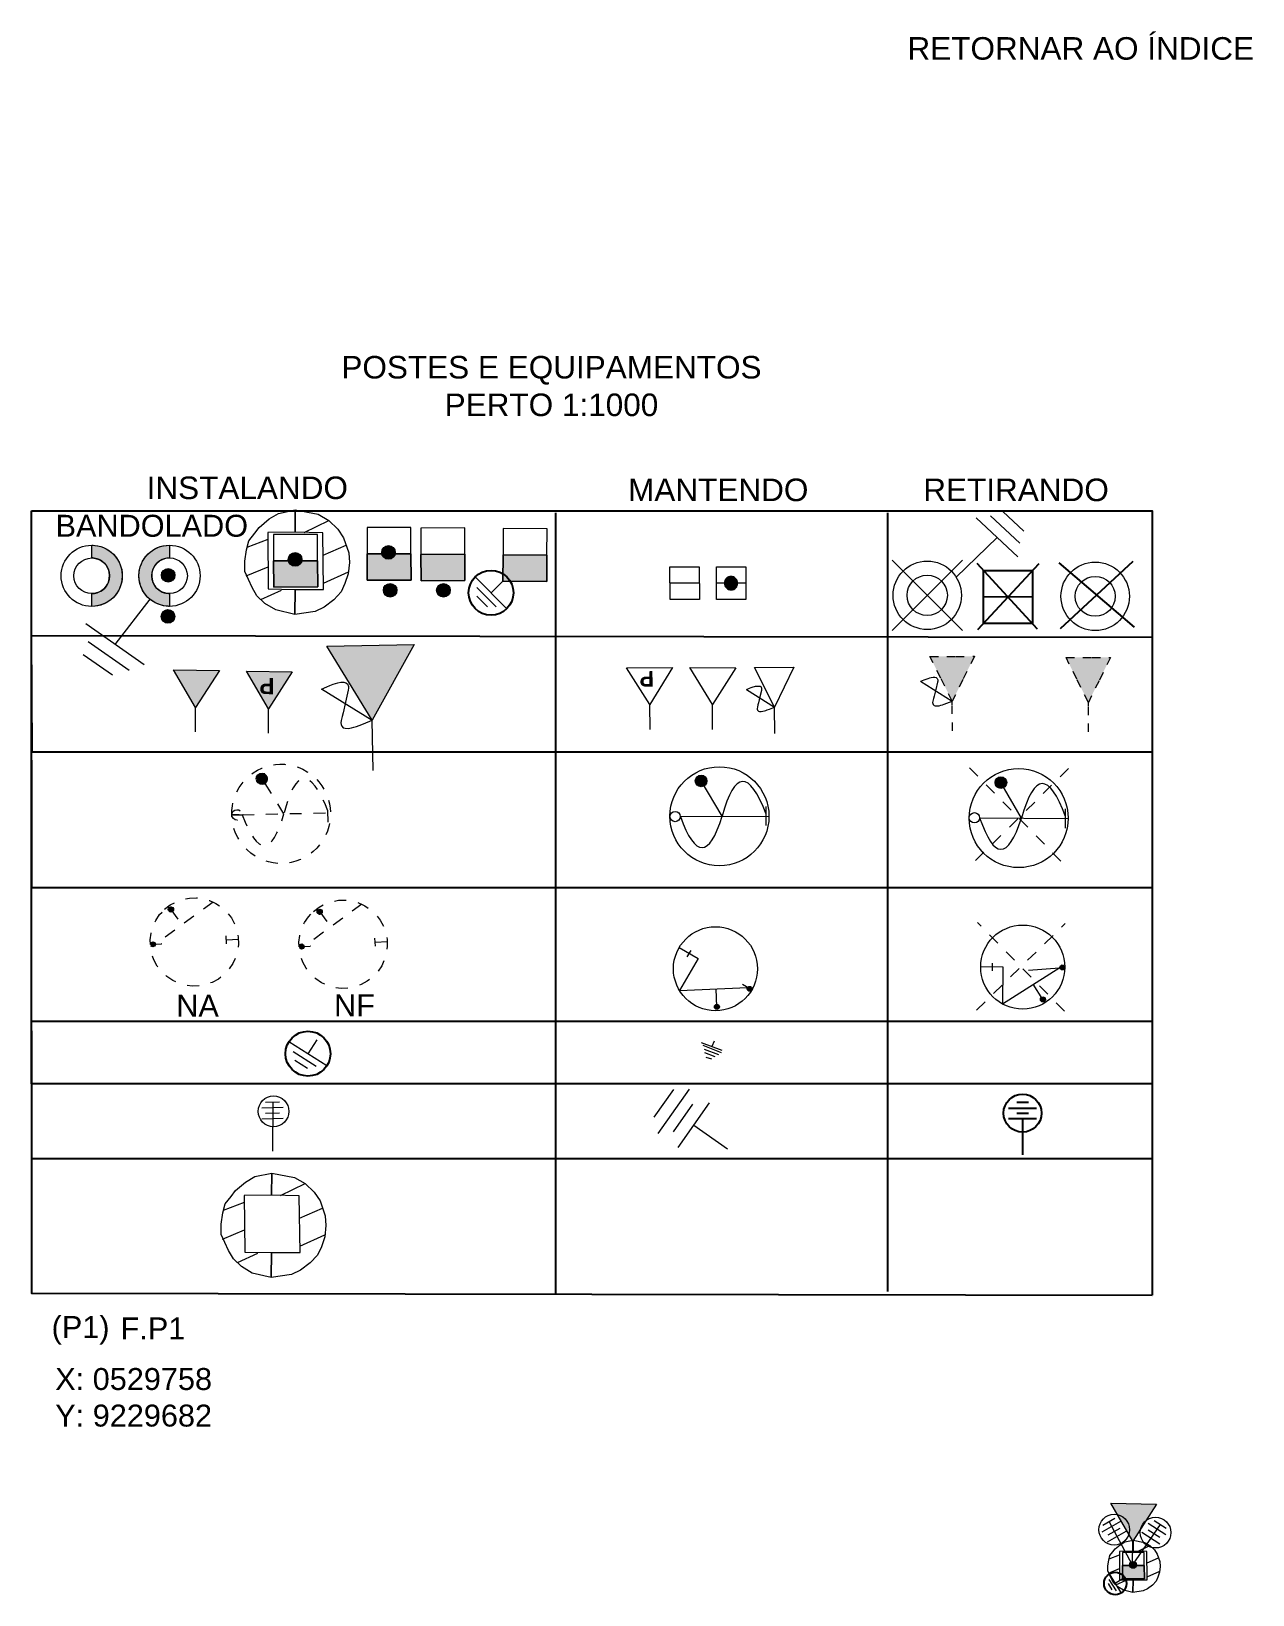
# Model space of a CAD drawing. Header units: millimetres. Extents: x 64 to 390, y 88 to 330.
# Drawn here: x 63.5 to 230.5, y 97.8 to 311.6 of the extents above; entities that cross this region are included whole.
import ezdxf

# ---------------------------------------------------------------- set-up
doc = ezdxf.new("R2010")
doc.units = ezdxf.units.MM
doc.linetypes.add('TRACEJADA', pattern=[3.45, 1.15, -1.15, 1.15])
for name, color, linetype in [('FORMATO', 7, 'Continuous'), ('PARA-RAIOS', 7, 'Continuous'), ('PDF_Geometry', 7, 'Continuous'), ('TRAFO', 7, 'Continuous')]:
    doc.layers.add(name, color=color, linetype=linetype)
doc.styles.get("Standard").update_dxf_attribs({"font": 'arial.ttf'})

# ---------------------------------------------------------------- blocks, each defined once
blk = doc.blocks.new('PARA RAIOS SUBSTITUINDO')
at = {"color": 8}
for p, q in [((-0.78923, 7.214857), (0.78923, 7.214857)), ((-1.92, 6.391282), (1.92, 6.391282)), ((-1.92, 5), (1.92, 5)), ((-0.78923, 5.727848), (0.78923, 5.727848)), ((0, 5), (0, 0))]:
    blk.add_line(p, q, dxfattribs=at)
blk.add_circle((0, 5.727848), 2.593177, dxfattribs=at)
blk = doc.blocks.new('TR INST.')
at = {"layer": 'TRAFO'}
h = blk.add_hatch(color=7, dxfattribs=at)
h.dxf.hatch_style = 2
h.paths.add_polyline_path([(47.11, 281.1), (44.11, 286.26), (50.36, 286.15)])
at = {"layer": 'TRAFO', "color": 7, "lineweight": 0}
blk.add_lwpolyline([(47.11, 281.1), (44.11, 286.26), (50.36, 286.15)], close=True, dxfattribs=at)
blk.add_lwpolyline([(47.1, 277.76), (47.11, 281.1)], dxfattribs=at)
blk = doc.blocks.new('TRAFO PART. INST.')
at = {"layer": 'TRAFO'}
h = blk.add_hatch(color=7, dxfattribs=at)
h.dxf.hatch_style = 2
h.paths.add_polyline_path([(47.08, 271.74), (44.09, 276.9), (50.34, 276.79)])
at = {"layer": 'TRAFO', "color": 7, "lineweight": 0}
blk.add_lwpolyline([(47.08, 271.74), (44.09, 276.9), (50.34, 276.79)], close=True, dxfattribs=at)
blk.add_lwpolyline([(47.08, 268.39), (47.08, 271.74)], dxfattribs=at)
at = {"layer": 'TRAFO', "color": 7, "true_color": 0xffffff, "insert": (47.92, 273.74), "char_height": 2.2232, "attachment_point": 1, "rotation": 179.7591}
blk.add_mtext('{\\fArial|b1|i0|c0;P}', dxfattribs=at)
blk = doc.blocks.new('TERRA3_existente')
at = {"color": 7, "lineweight": 0}
for points in [[(1.219041, -1.042168), (-1.611915, 0.029271)], [(0.095149, 0.24531), (-0.196437, -0.506448)], [(-1.442707, -0.289165), (1.076682, -1.306282)], [(-1.280366, -0.831129), (0.710794, -1.563528)], [(-1.206064, -1.325641), (0.209414, -1.861359)], [(-0.203928, -2.206644), (-1.003139, -2.003096)]]:
    blk.add_lwpolyline(points, dxfattribs=at)
blk = doc.blocks.new('Clipboard3391')
h = blk.add_hatch(color=7)
h.dxf.hatch_style = 2
h.paths.add_polyline_path([(5.96, 10.27), (11.9, 0), (0, 0.03)])
at = {"color": 7, "lineweight": 0}
for points in [[(5.97, 17.14), (5.96, 10.27)], [(12.79, 5.85), (12.06, 5.55), (11.64, 5.38), (11.16, 5.22), (10.83, 5.12), (10.54, 5.06), (10.13, 4.99), (9.72, 4.99), (9.43, 5.07), (9.21, 5.24), (9.09, 5.57), (9.1, 5.81), (9.14, 6.08), (9.54, 7.71), (9.9, 9.15), (10.03, 9.67), (10.17, 10.21), (10.22, 10.54), (10.21, 10.76), (10.12, 11.01), (9.92, 11.2), (9.65, 11.28), (9.27, 11.31), (8.82, 11.24), (8.46, 11.16), (8.1, 11.06), (7.75, 10.94), (7.15, 10.72), (5.96, 10.27)], [(12.79, 5.83), (5.96, 10.27)]]:
    blk.add_lwpolyline(points, dxfattribs=at)
blk.add_lwpolyline([(5.96, 10.27), (11.9, 0), (0, 0.03)], close=True, dxfattribs=at)
blk = doc.blocks.new('Clipboard3427')
at = {"color": 1}
for p, q in [((0, 9.240305), (10.322889, 0.454659)), ((10.131063, 9.456201), (0.191826, 0.238762))]:
    blk.add_line(p, q, dxfattribs=at)
at = {"color": 1, "lineweight": 0}
for radius in [4.681382, 2.731238]:
    blk.add_circle((4.991394, 4.681382), radius, dxfattribs=at)
blk = doc.blocks.new('Clipboard3541')
at = {"color": 1}
for points in [[(8.267621, 0.096207), (0, 9.06828)], [(8.410929, 9.048981), (0.042461, 0)]]:
    blk.add_lwpolyline(points, dxfattribs=at)
at = {"layer": 'PDF_Geometry', "color": 1, "lineweight": -3}
blk.add_lwpolyline([(7.562279, 8.131319), (7.555116, 0.869422), (0.851374, 0.874693), (0.858537, 8.136591)], close=True, dxfattribs=at)
blk.add_lwpolyline([(7.555781, 4.497473), (0.852039, 4.502745)], dxfattribs=at)
blk = doc.blocks.new('Clipboard4108')
h = blk.add_hatch(color=7)
edge = h.paths.add_edge_path()
edge.add_arc((0.463903, 0.463903), 0.463903, 74.00623623, 434.00623623)
h = blk.add_hatch(color=7)
edge = h.paths.add_edge_path()
edge.add_arc((0.463903, 0.463903), 0.463903, 74.00623623, 434.00623623)
at = {"color": 7, "lineweight": 0}
blk.add_circle((0.463903, 0.463903), 0.463903, dxfattribs=at)
blk.add_circle((0.463903, 0.463903), 0.463903, dxfattribs=at)
blk = doc.blocks.new('Clipboard7720')
h = blk.add_hatch(color=7)
h.dxf.hatch_style = 2
h.paths.add_polyline_path([(4.769556, 3.866444), (4.893028, 2.067278), (1.901472, 1.859139), (1.774472, 3.654778)])
at = {"color": 7, "lineweight": 0}
for points in [[(4.769556, 3.866444), (4.642556, 5.662083), (1.651, 5.453944), (1.774472, 3.654778)], [(4.769556, 3.866444), (4.893028, 2.067278), (1.901472, 1.859139), (1.774472, 3.654778)], [(4.893028, 2.067278), (4.769556, 3.866444), (1.774472, 3.654778), (1.901472, 1.859139)]]:
    blk.add_lwpolyline(points, close=True, dxfattribs=at)
at = {"color": 252, "lineweight": 0, "true_color": 0x969696}
blk.add_lwpolyline([(4.769556, 3.866444), (1.774472, 3.654778)], dxfattribs=at)
at = {"color": 24, "lineweight": 0, "true_color": 0x993300}
for points in [[(0, 2.014361), (2.314222, 0)], [(0.169334, 1.30175), (1.583972, 0.070555)], [(1.901472, 1.859139), (1.157111, 1.005417)], [(0.211667, 0.6985), (0.98425, 0.028222)]]:
    blk.add_lwpolyline(points, dxfattribs=at)
blk = doc.blocks.new('Clipboard7802')
at = {"color": 3}
blk.add_circle((1.532896, 1.532896), 1.532896, dxfattribs=at)
at = {"color": 1, "rotation": 355.548826}
blk.add_blockref('Clipboard7720', (0.301245, 0.620314), dxfattribs=at)
blk = doc.blocks.new('Clipboard8027')
h = blk.add_hatch(color=7)
h.dxf.hatch_style = 2
h.paths.add_polyline_path([(3, 1.81), (3.01, 0.01), (0.01, 0), (0, 1.8)])
at = {"color": 7, "lineweight": 0}
for points in [[(3, 1.81), (3, 3.61), (0, 3.6), (0, 1.8)], [(3, 1.81), (3.01, 0.01), (0.01, 0), (0, 1.8)], [(3.01, 0.01), (3, 1.81), (0, 1.8), (0.01, 0)]]:
    blk.add_lwpolyline(points, close=True, dxfattribs=at)
blk = doc.blocks.new('Clipboard8442')
at = {"color": 1}
for name, p in [('Clipboard8027', (0, 0)), ('Clipboard4108', (1.001781, 1.431733))]:
    blk.add_blockref(name, p, dxfattribs=at)
blk = doc.blocks.new('Clipboard20887')
h = blk.add_hatch(color=7)
h.dxf.hatch_style = 2
h.paths.add_polyline_path([(2.194277, 4.176889), (2.317749, 4.166305), (2.487083, 4.141611), (2.709333, 4.085166), (2.899833, 4.018139), (3.065638, 3.940527), (3.231444, 3.838222), (3.428999, 3.693583), (3.630083, 3.503083), (3.742972, 3.369027), (3.859388, 3.199694), (3.961694, 3.023305), (4.042833, 2.832805), (4.106333, 2.642305), (4.155722, 2.402416), (4.180416, 2.106083), (4.155722, 1.774472), (4.088694, 1.481666), (3.986388, 1.213555), (3.912305, 1.068916), (3.79236, 0.881944), (3.693583, 0.751416), (3.545416, 0.592666), (3.418416, 0.47625), (3.256138, 0.356305), (3.111499, 0.264583), (2.928055, 0.176389), (2.719916, 0.098777), (2.55411, 0.052916), (2.321277, 0.014111), (2.088444, 0), (2.088444, 0.871361), (2.26836, 0.885472), (2.455333, 0.927805), (2.599972, 0.98425), (2.702277, 1.037166), (2.825749, 1.118305), (2.928055, 1.202972), (3.090333, 1.393472), (3.164416, 1.513416), (3.227916, 1.654527), (3.291416, 1.880305), (3.305527, 2.155472), (3.249083, 2.469444), (3.150305, 2.691694), (3.090333, 2.786944), (3.016249, 2.885722), (2.942166, 2.963333), (2.783416, 3.090333), (2.691694, 3.150305), (2.58586, 3.203222), (2.462388, 3.252611), (2.335388, 3.284361), (2.155472, 3.309055), (2.088444, 3.309055), (2.088444, 4.180416), (2.10961, 4.180416), (2.134305, 4.180416)])
at = {"color": 24, "lineweight": 0, "true_color": 0x993300}
for points in [[(4.84011, 8.576027), (7.641166, 6.618111)], [(5.997222, 8.886472), (8.000999, 7.485944)], [(3.817055, 8.180916), (7.817555, 5.383389)], [(3.428999, 3.693583), (5.817305, 6.780389)]]:
    blk.add_lwpolyline(points, dxfattribs=at)
at = {"color": 7, "lineweight": 0}
blk.add_lwpolyline([(2.194277, 4.176889), (2.317749, 4.166305), (2.487083, 4.141611), (2.709333, 4.085166), (2.899833, 4.018139), (3.065638, 3.940527), (3.231444, 3.838222), (3.428999, 3.693583), (3.630083, 3.503083), (3.742972, 3.369027), (3.859388, 3.199694), (3.961694, 3.023305), (4.042833, 2.832805), (4.106333, 2.642305), (4.155722, 2.402416), (4.180416, 2.106083), (4.155722, 1.774472), (4.088694, 1.481666), (3.986388, 1.213555), (3.912305, 1.068916), (3.79236, 0.881944), (3.693583, 0.751416), (3.545416, 0.592666), (3.418416, 0.47625), (3.256138, 0.356305), (3.111499, 0.264583), (2.928055, 0.176389), (2.719916, 0.098777), (2.55411, 0.052916), (2.321277, 0.014111), (2.088444, 0), (2.088444, 0.871361), (2.26836, 0.885472), (2.455333, 0.927805), (2.599972, 0.98425), (2.702277, 1.037166), (2.825749, 1.118305), (2.928055, 1.202972), (3.090333, 1.393472), (3.164416, 1.513416), (3.227916, 1.654527), (3.291416, 1.880305), (3.305527, 2.155472), (3.249083, 2.469444), (3.150305, 2.691694), (3.090333, 2.786944), (3.016249, 2.885722), (2.942166, 2.963333), (2.783416, 3.090333), (2.691694, 3.150305), (2.58586, 3.203222), (2.462388, 3.252611), (2.335388, 3.284361), (2.155472, 3.309055), (2.088444, 3.309055), (2.088444, 4.180416), (2.10961, 4.180416), (2.134305, 4.180416)], close=True, dxfattribs=at)
for radius in [2.090208, 1.218847]:
    blk.add_circle((2.090208, 2.090208), radius, dxfattribs=at)
blk = doc.blocks.new('Clipboard21030')
h = blk.add_hatch(color=7)
h.dxf.hatch_style = 2
h.paths.add_polyline_path([(2.194277, 4.176889), (2.317749, 4.166305), (2.487083, 4.141611), (2.709333, 4.085166), (2.899833, 4.018139), (3.065638, 3.940527), (3.231444, 3.838222), (3.428999, 3.693583), (3.630083, 3.503083), (3.742972, 3.369027), (3.859388, 3.199694), (3.961694, 3.023305), (4.042833, 2.832805), (4.106333, 2.642305), (4.155722, 2.402416), (4.180416, 2.106083), (4.155722, 1.774472), (4.088694, 1.481666), (3.986388, 1.213555), (3.912305, 1.068916), (3.79236, 0.881944), (3.693583, 0.751416), (3.545416, 0.592666), (3.418416, 0.47625), (3.256138, 0.356305), (3.111499, 0.264583), (2.928055, 0.176389), (2.719916, 0.098777), (2.55411, 0.052916), (2.321277, 0.014111), (2.088444, 0), (2.088444, 0.871361), (2.26836, 0.885472), (2.455333, 0.927805), (2.599972, 0.98425), (2.702277, 1.037166), (2.825749, 1.118305), (2.928055, 1.202972), (3.090333, 1.393472), (3.164416, 1.513416), (3.227916, 1.654527), (3.291416, 1.880305), (3.305527, 2.155472), (3.249083, 2.469444), (3.150305, 2.691694), (3.090333, 2.786944), (3.016249, 2.885722), (2.942166, 2.963333), (2.783416, 3.090333), (2.691694, 3.150305), (2.58586, 3.203222), (2.462388, 3.252611), (2.335388, 3.284361), (2.155472, 3.309055), (2.088444, 3.309055), (2.088444, 4.180416), (2.10961, 4.180416), (2.134305, 4.180416)])
at = {"color": 7, "lineweight": 0}
blk.add_lwpolyline([(2.194277, 4.176889), (2.317749, 4.166305), (2.487083, 4.141611), (2.709333, 4.085166), (2.899833, 4.018139), (3.065638, 3.940527), (3.231444, 3.838222), (3.428999, 3.693583), (3.630083, 3.503083), (3.742972, 3.369027), (3.859388, 3.199694), (3.961694, 3.023305), (4.042833, 2.832805), (4.106333, 2.642305), (4.155722, 2.402416), (4.180416, 2.106083), (4.155722, 1.774472), (4.088694, 1.481666), (3.986388, 1.213555), (3.912305, 1.068916), (3.79236, 0.881944), (3.693583, 0.751416), (3.545416, 0.592666), (3.418416, 0.47625), (3.256138, 0.356305), (3.111499, 0.264583), (2.928055, 0.176389), (2.719916, 0.098777), (2.55411, 0.052916), (2.321277, 0.014111), (2.088444, 0), (2.088444, 0.871361), (2.26836, 0.885472), (2.455333, 0.927805), (2.599972, 0.98425), (2.702277, 1.037166), (2.825749, 1.118305), (2.928055, 1.202972), (3.090333, 1.393472), (3.164416, 1.513416), (3.227916, 1.654527), (3.291416, 1.880305), (3.305527, 2.155472), (3.249083, 2.469444), (3.150305, 2.691694), (3.090333, 2.786944), (3.016249, 2.885722), (2.942166, 2.963333), (2.783416, 3.090333), (2.691694, 3.150305), (2.58586, 3.203222), (2.462388, 3.252611), (2.335388, 3.284361), (2.155472, 3.309055), (2.088444, 3.309055), (2.088444, 4.180416), (2.10961, 4.180416), (2.134305, 4.180416)], close=True, dxfattribs=at)
for radius in [2.090208, 1.218847]:
    blk.add_circle((2.090208, 2.090208), radius, dxfattribs=at)
blk = doc.blocks.new('Clipboard10274')
h = blk.add_hatch(color=252)
h.dxf.hatch_style = 1
h.paths.add_polyline_path([(0, 10.17), (6.08, 10.18), (3.05, 4.03)])
at = {"color": 1, "linetype": 'TRACEJADA', "lineweight": 0}
blk.add_lwpolyline([(3.05, 4.03), (0, 10.17), (6.08, 10.18)], close=True, dxfattribs=at)
blk.add_lwpolyline([(3.07, 0), (3.05, 4.03)], dxfattribs=at)
blk = doc.blocks.new('Clipboard10296')
h = blk.add_hatch(color=252)
h.dxf.hatch_style = 1
h.paths.add_polyline_path([(1.28, 10.17), (7.36, 10.18), (4.33, 4.03)])
at = {"color": 1, "linetype": 'TRACEJADA', "lineweight": 0}
blk.add_lwpolyline([(4.33, 4.03), (1.28, 10.17), (7.36, 10.18)], close=True, dxfattribs=at)
at = {"color": 1, "lineweight": 0}
for points in [[(0, 6.78), (4.33, 4.03)], [(0.03, 6.77), (0.48, 6.96), (0.75, 7.07), (1.05, 7.17), (1.26, 7.23), (1.44, 7.27), (1.7, 7.31), (1.96, 7.31), (2.14, 7.27), (2.28, 7.16), (2.36, 6.95), (2.35, 6.8), (2.33, 6.64), (2.08, 5.63), (1.85, 4.73), (1.77, 4.41), (1.69, 4.07), (1.65, 3.86), (1.66, 3.73), (1.72, 3.57), (1.85, 3.45), (2.01, 3.4), (2.25, 3.39), (2.54, 3.43), (2.76, 3.48), (2.99, 3.54), (3.21, 3.62), (3.59, 3.76), (4.33, 4.04)]]:
    blk.add_lwpolyline(points, dxfattribs=at)
at = {"color": 1, "linetype": 'TRACEJADA', "lineweight": 0}
blk.add_lwpolyline([(4.35, 0), (4.33, 4.03)], dxfattribs=at)
blk = doc.blocks.new('Clipboard20308')
h = blk.add_hatch(color=16)
edge = h.paths.add_edge_path()
edge.add_arc((11.982097, 12.832291), 0.336903, 0, 360)
h = blk.add_hatch(color=16)
edge = h.paths.add_edge_path()
edge.add_arc((13.786556, 8.053916), 0.345722, 0, 360)
at = {"color": 16, "lineweight": 0, "true_color": 0x800000}
for points in [[(7.568454, 16.161806), (7.489472, 16.866305)], [(7.930836, 12.929444), (7.749645, 14.545625)], [(8.293217, 9.697083), (8.112026, 11.313264)], [(10.851445, 3.309055), (11.768667, 12.562416)], [(10.405094, 8.655748), (8.78891, 8.474594)], [(13.637464, 9.018054), (12.021279, 8.836901)], [(16.869833, 9.380361), (15.253649, 9.199208)], [(0.707986, 7.568828), (0, 7.489472)], [(3.940355, 7.931135), (2.32417, 7.749981)], [(5.020028, 4.109861), (6.896806, 6.462889)], [(7.172725, 8.293441), (5.55654, 8.112288)], [(6.896806, 6.462889), (10.851445, 3.309055)], [(8.655598, 6.464722), (8.474408, 8.080903)], [(13.786556, 8.053916), (11.345333, 8.297333)], [(6.462889, 5.0165), (5.655028, 5.662083)], [(9.01798, 3.232361), (8.836789, 4.848542)], [(9.380361, 0), (9.199171, 1.61618)]]:
    blk.add_lwpolyline(points, dxfattribs=at)
at = {"color": 7, "lineweight": 0}
blk.add_lwpolyline([(9.419167, 8.978194), (11.796889, 12.5095)], dxfattribs=at)
at = {"color": 16, "lineweight": 0, "true_color": 0x800000}
for centre, radius in [((8.60425, 8.600722), 5.74675), ((11.982097, 12.832291), 0.336903), ((13.786556, 8.053916), 0.345722)]:
    blk.add_circle(centre, radius, dxfattribs=at)
blk = doc.blocks.new('Clipboard21219')
h = blk.add_hatch(color=16)
edge = h.paths.add_edge_path()
edge.add_arc((10.415764, 3.003903), 0.336903, 0, 360)
h = blk.add_hatch(color=16)
edge = h.paths.add_edge_path()
edge.add_arc((5.940778, 0.53975), 0.345722, 0, 360)
at = {"color": 16, "lineweight": 0, "true_color": 0x800000}
for points in [[(0.79375, 8.660695), (3.390194, 7.133167)], [(3.390194, 7.133167), (0.8255, 2.772834)], [(1.894417, 7.358945), (2.420056, 8.251473)], [(0.8255, 2.772834), (10.117667, 3.178528)], [(5.940778, 0.53975), (5.834944, 2.988028)]]:
    blk.add_lwpolyline(points, dxfattribs=at)
at = {"color": 7, "lineweight": 0}
blk.add_lwpolyline([(10.742083, 2.811639), (9.42975, 3.580695)], dxfattribs=at)
at = {"color": 16, "lineweight": 0, "true_color": 0x800000}
for centre, radius in [((5.74675, 5.74675), 5.74675), ((10.415764, 3.003903), 0.336903), ((5.940778, 0.53975), 0.345722)]:
    blk.add_circle(centre, radius, dxfattribs=at)
blk = doc.blocks.new('Clipboard21571')
h = blk.add_hatch(color=96)
edge = h.paths.add_edge_path()
edge.add_arc((2.834632, 10.47424), 0.356306, 132.34143021, 492.34143021)
h = blk.add_hatch(color=96)
edge = h.paths.add_edge_path()
edge.add_arc((0.358536, 5.712178), 0.356306, 132.34143021, 492.34143021)
at = {"color": 96, "lineweight": 0, "true_color": 0x008000}
for points in [[(1.964174, 10.497179), (2.741226, 11.098259), (3.307123, 11.405468)], [(2.594644, 10.737602), (2.850201, 10.829681), (3.097994, 10.714229), (3.189986, 10.456803), (3.074621, 10.21088), (2.818087, 10.117909), (2.579805, 10.23023)], [(4.835745, 11.935508), (5.385262, 12.037421), (6.312194, 12.065176), (6.451211, 12.048027)], [(8.605612, 11.494827), (7.291948, 10.536102)], [(8.039799, 11.722857), (8.128765, 11.697642), (8.983179, 11.303989), (9.475958, 10.973936)], [(0.679875, 8.807671), (0.761187, 8.984156), (1.293672, 9.779173), (1.617951, 10.126427)], [(2.834632, 10.47424), (3.793756, 9.160866)], [(5.978283, 9.577376), (4.664618, 8.618651)], [(10.667621, 9.87943), (11.097859, 9.323317), (11.538417, 8.512024)], [(0.019374, 5.666117), (0, 6.313172), (0.113532, 7.233544), (0.127607, 7.283201)], [(3.350953, 7.659926), (2.037288, 6.7012)], [(10.336049, 6.867068), (10.395241, 5.77554)], [(11.986373, 6.954332), (12.037471, 6.678787), (12.065089, 5.752004), (12.013704, 5.3363)], [(0.118548, 5.975539), (0.375082, 6.06851), (0.621897, 5.952167), (0.713976, 5.69661), (0.598525, 5.448817), (0.342076, 5.357715), (0.103089, 5.46852)], [(0.723624, 5.742475), (0.714227, 5.735617)], [(12.063499, 6.369823), (10.43975, 6.278656)], [(1.054721, 2.628692), (0.966917, 2.742203), (0.510395, 3.583143), (0.33553, 4.079154)], [(11.618929, 3.766365), (11.303241, 3.081747), (10.817575, 2.357023)], [(3.511621, 0.563149), (3.081932, 0.761162), (2.286581, 1.294017), (2.143458, 1.427689)], [(6.678615, 0.02795), (5.752895, 0), (5.057986, 0.085621)], [(9.657495, 1.226592), (9.323037, 0.967824), (8.482261, 0.511122), (8.249695, 0.429049)]]:
    blk.add_lwpolyline(points, dxfattribs=at)
at = {"color": 7, "lineweight": 0}
blk.add_lwpolyline([(0.025618, 5.695174), (1.542841, 5.779549)], dxfattribs=at)
at = {"color": 5, "lineweight": 0, "true_color": 0x0000ff}
blk.add_lwpolyline([(0.687091, 5.731959), (0.025618, 5.695174)], dxfattribs=at)
at = {"color": 140, "lineweight": 0, "true_color": 0x00c9ff}
blk.add_lwpolyline([(1.572743, 5.77816), (1.542841, 5.779549)], dxfattribs=at)
at = {"color": 96, "lineweight": 0, "true_color": 0x008000}
blk.add_circle((2.834632, 10.47424), 0.356306, dxfattribs=at)
blk = doc.blocks.new('Clipboard21735')
at = {"lineweight": 0}
h = blk.add_hatch(color=16, dxfattribs=at)
edge = h.paths.add_edge_path()
edge.add_arc((2.834632, 10.47424), 0.356306, 132.34143021, 492.34143021)
h = blk.add_hatch(color=16, dxfattribs=at)
edge = h.paths.add_edge_path()
edge.add_arc((0.358536, 5.712178), 0.356306, 132.34143021, 492.34143021)
at = {"color": 16, "lineweight": 0, "true_color": 0x800000}
for points in [[(1.964174, 10.497179), (2.741226, 11.098259), (3.307123, 11.405468)], [(2.594644, 10.737602), (2.850201, 10.829681), (3.097994, 10.714229), (3.189986, 10.456803), (3.074621, 10.21088), (2.818087, 10.117909), (2.579805, 10.23023)], [(4.835745, 11.935508), (5.385262, 12.037421), (6.312194, 12.065176), (6.451211, 12.048027)], [(8.605612, 11.494827), (7.291948, 10.536102)], [(8.039799, 11.722857), (8.128765, 11.697642), (8.983179, 11.303989), (9.475958, 10.973936)], [(0.679875, 8.807671), (0.761187, 8.984156), (1.293672, 9.779173), (1.617951, 10.126427)], [(2.834632, 10.47424), (3.793756, 9.160866)], [(5.978283, 9.577376), (4.664618, 8.618651)], [(10.667621, 9.87943), (11.097859, 9.323317), (11.538417, 8.512024)], [(0.019374, 5.666117), (0, 6.313172), (0.113532, 7.233544), (0.127607, 7.283201)], [(3.350953, 7.659926), (2.037288, 6.7012)], [(10.336049, 6.867068), (10.395241, 5.77554)], [(11.986373, 6.954332), (12.037471, 6.678787), (12.065089, 5.752004), (12.013704, 5.3363)], [(0.025618, 5.695174), (1.542841, 5.779549)], [(0.687091, 5.731959), (0.025618, 5.695174)], [(0.118548, 5.975539), (0.375082, 6.06851), (0.621897, 5.952167), (0.713976, 5.69661), (0.598525, 5.448817), (0.342076, 5.357715), (0.103089, 5.46852)], [(0.723624, 5.742475), (0.714227, 5.735617)], [(1.572743, 5.77816), (1.542841, 5.779549)], [(12.063499, 6.369823), (10.43975, 6.278656)], [(1.054721, 2.628692), (0.966917, 2.742203), (0.510395, 3.583143), (0.33553, 4.079154)], [(11.618929, 3.766365), (11.303241, 3.081747), (10.817575, 2.357023)], [(3.511621, 0.563149), (3.081932, 0.761162), (2.286581, 1.294017), (2.143458, 1.427689)], [(6.678615, 0.02795), (5.752895, 0), (5.057986, 0.085621)], [(9.657495, 1.226592), (9.323037, 0.967824), (8.482261, 0.511122), (8.249695, 0.429049)]]:
    blk.add_lwpolyline(points, dxfattribs=at)
blk.add_circle((2.834632, 10.47424), 0.356306, dxfattribs=at)
blk = doc.blocks.new('Clipboard22130')
h = blk.add_hatch(color=16)
edge = h.paths.add_edge_path()
edge.add_arc((8.475486, 11.932708), 0.799042, 0, 360)
at = {"color": 16, "lineweight": 0, "true_color": 0x800000}
for points in [[(4.778977, 13.236966), (5.42925, 13.405555), (6.120695, 13.511389), (6.375406, 13.524253)], [(7.994087, 13.432127), (8.205611, 13.3985), (8.872361, 13.222111), (9.503834, 12.982222), (9.545863, 12.961332)], [(2.076535, 10.521893), (2.010834, 10.565694), (1.862667, 10.787944), (1.806222, 11.070166), (1.866195, 11.355916), (2.017889, 11.574639)], [(1.845611, 11.389221), (2.017889, 11.574639)], [(2.017889, 11.574639), (2.469445, 11.983861), (2.973917, 12.361333), (3.303018, 12.564663)], [(2.017889, 11.574639), (2.236611, 11.722805), (2.522361, 11.77925), (2.804584, 11.719277), (3.023306, 11.567583), (3.171472, 11.348861), (3.223227, 11.102267)], [(7.871735, 9.643948), (8.285117, 11.216839)], [(10.935693, 12.125142), (11.147778, 11.962694), (11.595806, 11.549944), (12.0015, 11.098389), (12.087526, 10.984223)], [(0.265208, 8.584982), (0.335139, 8.844139), (0.575028, 9.479139), (0.874889, 10.075333)], [(3.019778, 10.562166), (2.57175, 9.5885), (2.362603, 9.07495)], [(3.019778, 10.562166), (4.16428, 9.406751)], [(12.932771, 9.600202), (13.006917, 9.447389), (13.23975, 8.812389), (13.412611, 8.142111), (13.425542, 8.055163)], [(0.142918, 5.366845), (0.134056, 5.401027), (0.03175, 6.088944), (0, 6.790972), (0.011662, 6.983384)], [(1.85739, 7.531531), (1.788584, 7.246055), (1.7145, 6.656916), (1.732139, 6.163027), (1.799356, 5.927769)], [(5.308782, 8.251335), (6.453284, 7.09592)], [(6.158159, 6.063001), (7.044972, 6.498166)], [(7.044972, 6.498166), (7.458354, 8.071057)], [(8.617692, 7.309183), (8.053917, 7.041444), (7.171522, 6.566308)], [(11.722494, 8.133714), (11.638139, 8.152694), (11.116028, 8.142111), (10.498667, 8.025694), (10.126782, 7.910282)], [(12.589021, 5.442332), (12.707056, 5.976055), (12.774084, 6.604), (12.747062, 7.051359)], [(13.527338, 6.436773), (13.504334, 6.057194), (13.391445, 5.369277), (13.24844, 4.839321)], [(3.063897, 5.137568), (3.224389, 5.132916), (3.799417, 5.214055), (4.473222, 5.393972), (4.649939, 5.456968)], [(7.597786, 5.940504), (8.742288, 4.785089)], [(1.535347, 2.461309), (1.167695, 2.949222), (0.829028, 3.503083), (0.669176, 3.832535)], [(9.88679, 3.629673), (11.031292, 2.474258)], [(10.361084, 1.30175), (11.516555, 2.446195)], [(11.465278, 2.395361), (11.923889, 3.450166), (12.092695, 3.895351)], [(12.598665, 3.353749), (12.329584, 2.921), (11.945056, 2.420055), (11.614787, 2.064597)], [(4.117336, 0.536142), (4.042834, 0.564444), (3.446639, 0.860777), (2.896306, 1.202972), (2.711504, 1.344522)], [(7.297731, 0.028801), (6.727472, 0), (6.028972, 0.038805), (5.677642, 0.094658)], [(10.352325, 1.047023), (10.018889, 0.843139), (9.422695, 0.550333), (8.886961, 0.352023)]]:
    blk.add_lwpolyline(points, dxfattribs=at)
at = {"color": 5, "lineweight": 0, "true_color": 0x0000ff}
blk.add_lwpolyline([(2.723394, 10.862149), (2.017889, 11.574639)], dxfattribs=at)
at = {"color": 7, "lineweight": 0}
for points in [[(2.017889, 11.574639), (3.086806, 10.495139)], [(8.349392, 11.16837), (8.173861, 11.211277), (7.923389, 11.387666), (7.750528, 11.638139), (7.676445, 11.959166), (7.736417, 12.273139), (7.839488, 12.427745)], [(7.898695, 12.516555), (8.142111, 12.675305), (8.456084, 12.73175), (8.777111, 12.657666), (9.027584, 12.481277), (9.200445, 12.227277), (9.217177, 12.155566)]]:
    blk.add_lwpolyline(points, dxfattribs=at)
at = {"color": 140, "lineweight": 0, "true_color": 0x00c9ff}
blk.add_lwpolyline([(3.107972, 10.473972), (3.086806, 10.495139)], dxfattribs=at)
blk = doc.blocks.new('Clipboard22349')
h = blk.add_hatch(color=16)
edge = h.paths.add_edge_path()
edge.add_arc((1.801812, 8.970257), 0.794632, 0, 360)
at = {"color": 16, "lineweight": 0, "true_color": 0x800000}
for points in [[(2.634367, 3.405187), (12.014728, 11.035771)], [(11.584339, 11.014604), (10.578923, 11.571993), (9.672284, 12.023549), (8.857367, 12.365743), (8.141228, 12.598576), (7.523867, 12.725576), (7.001756, 12.746743), (6.574895, 12.658549), (6.243284, 12.460993), (6.010451, 12.157604), (5.872867, 11.748382), (5.830534, 11.226271), (5.886978, 10.601854), (6.038673, 9.864549), (6.285617, 9.024937), (6.631339, 8.072437), (7.072312, 7.014104)], [(12.565062, 9.808104), (10.924645, 11.825993)], [(7.072312, 7.014104), (1.801812, 8.968493)], [(2.634367, 3.405187), (3.558645, 2.865437), (4.394728, 2.427993), (5.146145, 2.089326), (5.812895, 1.856493), (6.391451, 1.725965), (6.885339, 1.694215), (7.291034, 1.768299), (7.612062, 1.94116), (7.844895, 2.219854), (7.993062, 2.597326), (8.056562, 3.077104), (8.031867, 3.662715), (7.918978, 4.347104), (7.724951, 5.133799), (7.439201, 6.022799), (7.072312, 7.014104)]]:
    blk.add_lwpolyline(points, dxfattribs=at)
for centre, radius in [((6.772451, 6.772451), 6.772451), ((2.080506, 2.955396), 0.708201)]:
    blk.add_circle(centre, radius, dxfattribs=at)
at = {"color": 7, "lineweight": 0}
blk.add_circle((1.801812, 8.970257), 0.794632, dxfattribs=at)
blk = doc.blocks.new('Clipboard22659')
h = blk.add_hatch(color=16)
edge = h.paths.add_edge_path()
edge.add_arc((4.266847, 9.370616), 0.79375, 0, 360)
at = {"color": 16, "lineweight": 0, "true_color": 0x800000}
for points in [[(8.544277, 17.789658), (8.71574, 16.172416)], [(6.212416, 4.091296), (13.846527, 13.471658)], [(13.43025, 13.362296), (12.333111, 13.704491), (11.352388, 13.962019), (10.484555, 14.131352), (9.736666, 14.216019), (9.105194, 14.216019), (8.590138, 14.127824), (8.187972, 13.954963), (7.90575, 13.693908), (7.739944, 13.348185), (7.687027, 12.917796), (7.754055, 12.402741), (7.933972, 11.799491), (8.233833, 11.111574), (8.646583, 10.335463), (9.179277, 9.474685), (9.824861, 8.529241)], [(8.887202, 14.555174), (9.058664, 12.937933)], [(14.63675, 12.385102), (12.618861, 14.025519)], [(9.230126, 11.320691), (9.401589, 9.703449)], [(9.824861, 8.529241), (4.268611, 9.37238)], [(12.946748, 8.576823), (14.565092, 8.737552)], [(16.183435, 8.898281), (17.801779, 9.05901)], [(0, 7.290991), (1.618343, 7.45172)], [(3.236687, 7.612449), (4.85503, 7.773178)], [(6.212416, 4.091296), (7.228416, 3.75263), (8.138583, 3.491574), (8.942916, 3.315185), (9.641416, 3.223463), (10.234083, 3.21288), (10.724444, 3.283435), (11.108972, 3.43513), (11.384138, 3.671491), (11.557, 3.988991), (11.627555, 4.391158), (11.58875, 4.874463), (11.447638, 5.442435), (11.197166, 6.091546), (10.844388, 6.821796), (10.389305, 7.633185), (9.824861, 8.529241)], [(6.473374, 7.933907), (8.091717, 8.094636)], [(9.573051, 8.086208), (9.744513, 6.468966)], [(9.710061, 8.255365), (11.328405, 8.416094)], [(9.915975, 4.851725), (10.087438, 3.234483)], [(10.2589, 1.617241), (10.430362, 0)]]:
    blk.add_lwpolyline(points, dxfattribs=at)
for centre, radius in [((9.57968, 8.22938), 6.772451), ((5.764388, 3.539199), 0.708201)]:
    blk.add_circle(centre, radius, dxfattribs=at)
at = {"color": 7, "lineweight": 0}
blk.add_circle((4.266847, 9.370616), 0.79375, dxfattribs=at)
blk = doc.blocks.new('Clipboard23080')
at = {"color": 1, "lineweight": 0, "true_color": 0xff0000}
for points in [[(11.504083, 15.409334), (17.2085, 10.043584)], [(13.472583, 15.691556), (17.466027, 11.941528)], [(15.155333, 16.252473), (18.012833, 13.571361)], [(8.777111, 7.263695), (14.354527, 12.728223)], [(9.602611, 9.602611), (0, 0)], [(0, 9.602611), (9.602611, 0)]]:
    blk.add_lwpolyline(points, dxfattribs=at)
for radius in [4.677833, 2.758722]:
    blk.add_circle((4.801305, 4.801306), radius, dxfattribs=at)
blk = doc.blocks.new('Clipboard24592')
at = {"color": 7, "lineweight": 0}
blk.add_lwpolyline([(4.025646, 4.484133), (4.034148, 0.008547), (0.020419, 0), (0.014827, 4.477578)], close=True, dxfattribs=at)
blk.add_lwpolyline([(4.028441, 2.245343), (0, 2.239546)], dxfattribs=at)
blk = doc.blocks.new('Clipboard24615')
h = blk.add_hatch(color=7)
edge = h.paths.add_edge_path()
edge.add_ellipse((2.013224, 2.243899), major_axis=(-0.519365, 0.758153), ratio=0.988484, start_angle=0, end_angle=360)
at = {"color": 7, "lineweight": 0}
blk.add_lwpolyline([(4.025646, 4.484133), (4.034148, 0.008547), (0.020419, 0), (0.014827, 4.477578)], close=True, dxfattribs=at)
blk.add_lwpolyline([(4.028441, 2.245343), (0, 2.239546)], dxfattribs=at)
blk.add_ellipse((2.013224, 2.243899), major_axis=(-0.519365, 0.758153), ratio=0.988484, start_param=0, end_param=6.283185, dxfattribs=at)
blk = doc.blocks.new('Clipboard25010')
at = {"color": 7, "lineweight": 0}
for points in [[(0, 3.404306), (1.862666, 7.623528)], [(0.948972, 1.315862), (3.954638, 8.128)], [(3.996972, 0), (7.002638, 6.812139)], [(2.949222, 1.961445), (4.808361, 6.180667)], [(5.499805, 3.407834), (10.675055, 1.121834)]]:
    blk.add_lwpolyline(points, dxfattribs=at)
blk = doc.blocks.new('Clipboard25219')
at = {"color": 7, "lineweight": 0}
blk.add_lwpolyline([(3.192672, 3.429912), (0, 8.447438), (6.293535, 8.504063)], close=True, dxfattribs=at)
blk.add_lwpolyline([(3.223131, 0), (3.192672, 3.429912)], dxfattribs=at)
at = {"color": 7, "insert": (3.765798, 5.888874), "char_height": 2.104001, "attachment_point": 1, "rotation": 180.78919877}
blk.add_mtext('{\\fArial|b1|i0|c0;P}', dxfattribs=at)
blk = doc.blocks.new('Clipboard25255')
at = {"color": 7, "lineweight": 0}
blk.add_lwpolyline([(3.104722, 3.429922), (0, 8.502339), (6.293566, 8.449248)], close=True, dxfattribs=at)
blk.add_lwpolyline([(3.075387, 0), (3.104722, 3.429922)], dxfattribs=at)
blk = doc.blocks.new('Clipboard25363')
at = {"color": 7, "lineweight": 0}
blk.add_lwpolyline([(3.139722, 4.367389), (4.011084, 13.066889), (10.590389, 8.949972)], close=True, dxfattribs=at)
for points in [[(0.352778, 10.251722), (0.973667, 10.149416), (1.337028, 10.078861), (1.725084, 9.983611), (2.00025, 9.906), (2.215445, 9.831916), (2.525889, 9.697861), (2.804584, 9.525), (2.973917, 9.348611), (3.051528, 9.140472), (2.991556, 8.861778), (2.88925, 8.703028), (2.744611, 8.547805), (1.785056, 7.62), (0.938389, 6.805083), (0.627945, 6.50875), (0.306917, 6.198305), (0.134056, 6.00075), (0.045861, 5.852583), (0, 5.644444), (0.0635, 5.42925), (0.204611, 5.256389), (0.462139, 5.083528), (0.79375, 4.931833), (1.072445, 4.833055), (1.36525, 4.751916), (1.647472, 4.681361), (2.148417, 4.579055), (3.146778, 4.374444)], [(0.324556, 10.272889), (3.139722, 4.367389)], [(0.419806, 0), (3.139722, 4.367389)]]:
    blk.add_lwpolyline(points, dxfattribs=at)
blk = doc.blocks.new('BASE')
at = {"color": 1, "lineweight": 20, "flags": 128}
for points in [[(0.10462, -4.062325), (0.057886, -7.476703), (-2.527423, -6.859288), (-4.01228, -5.96369), (-5.104671, -4.90266), (-5.765436, -3.777362), (-6.780766, -1.583902), (-6.755247, -0.190076), (-6.555107, 1.356183), (-6.210823, 2.619726), (-5.417807, 3.625825), (-4.823091, 4.429449), (-3.436498, 5.586861), (-2.156757, 6.353224), (0.133058, 6.820065), (0.097071, 3.785506), (-3.616586, 3.727536), (-3.564027, -3.981226), (0.10462, -4.062325)], [(0.097071, 3.785506), (0.133058, 6.820065), (3.260244, 6.227655), (4.726341, 5.367491), (5.941599, 4.193816), (6.735866, 3.027617), (7.433028, 0.975773), (7.553091, -0.364232), (7.373853, -1.921724), (6.927584, -3.255775), (6.388377, -4.395292), (5.385469, -5.460256), (4.081833, -6.463746), (2.856116, -7.0494), (0.057886, -7.476703), (0.10462, -4.062325), (4.003375, -4.035276), (3.896353, 3.708213), (0.097071, 3.785506)], [(1.333172, 3.760359), (4.726341, 5.367491)], [(-6.452819, 1.731588), (-3.59184, 2.838659)], [(3.93873, 0.642039), (7.084447, 2.001695)], [(-6.576734, -2.202632), (-3.564921, -0.961401)], [(3.991422, -3.170447), (7.406305, -1.63973)], [(-4.558476, -5.433175), (-1.742491, -4.148936)]]:
    blk.add_lwpolyline(points, dxfattribs=at)
blk = doc.blocks.new('TERRA3')
at = {"color": 24, "lineweight": 0, "true_color": 0x993300}
for points in [[(0, 0), (-1.2065, -1.912054)], [(-3.802946, -0.26811), (1.389944, -3.548944)], [(-3.252612, -1.629832), (-0.077612, -3.63361)], [(-2.9845, -2.80811), (-1.25589, -3.901722)]]:
    blk.add_lwpolyline(points, dxfattribs=at)
at = {"color": 3}
blk.add_circle((-1.204909, -1.909533), 3.069354, dxfattribs=at)
blk = doc.blocks.new('PRMT_INST')
at = {"layer": 'PARA-RAIOS', "color": 100, "lineweight": 0, "true_color": 0x00ff40}
for points in [[(-0.988698, 6.729342), (0.921378, 6.779585)], [(0, 0), (0.015917, 6.761003)], [(-1.49413, 4.443317), (1.420559, 4.525223)], [(-1.492047, 5.95678), (1.422643, 6.038684)], [(-0.990781, 5.21588), (0.919295, 5.266122)]]:
    blk.add_lwpolyline(points, dxfattribs=at)
blk.add_circle((0.086824, 5.45893), 2.100262, dxfattribs=at)
blk = doc.blocks.new('Clipboard8370')
at = {"color": 1, "lineweight": 20, "flags": 128}
for points in [[(3.442693, 1.707189), (3.419326, 0), (2.126671, 0.308707), (1.384243, 0.756506), (0.838047, 1.287021), (0.507665, 1.84967), (0, 2.9464), (0.012759, 3.643313), (0.112829, 4.416443), (0.284971, 5.048214), (0.681479, 5.551264), (0.978838, 5.953076), (1.672134, 6.531782), (2.312004, 6.914963), (3.456912, 7.148384), (3.438918, 5.631104), (1.58209, 5.602119), (1.608369, 1.747738), (3.442693, 1.707189)], [(3.438918, 5.631104), (3.456912, 7.148384), (5.020505, 6.852179), (5.753553, 6.422097), (6.361182, 5.83526), (6.758316, 5.25216), (7.106897, 4.226238), (7.166928, 3.556235), (7.077309, 2.777489), (6.854175, 2.110464), (6.584571, 1.540705), (6.083117, 1.008223), (5.431299, 0.506478), (4.818441, 0.213651), (3.419326, 0), (3.442693, 1.707189), (5.39207, 1.720713), (5.338559, 5.592458), (3.438918, 5.631104)], [(4.056969, 5.618531), (5.753553, 6.422097)], [(0.163973, 4.604145), (1.594463, 5.157681)], [(5.359748, 4.059371), (6.932606, 4.739199)], [(0.102016, 2.637035), (1.607922, 3.257651)], [(5.386094, 2.153128), (7.093535, 2.918486)], [(1.111145, 1.021764), (2.519137, 1.663883)]]:
    blk.add_lwpolyline(points, dxfattribs=at)
blk = doc.blocks.new('Clipboard8451')
at = {"color": 1}
for name, p in [('Clipboard8027', (0, 0)), ('Clipboard4108', (1.001781, 1.431733))]:
    blk.add_blockref(name, p, dxfattribs=at)

msp = doc.modelspace()

# ---------------------------------------------------------------- hatches: boundary and pattern name
at = {"layer": 'TRAFO'}
h = msp.add_hatch(color=7, dxfattribs=at)
h.dxf.hatch_style = 2
h.paths.add_polyline_path([(214.080687, 105.12177), (211.088442, 110.286592), (217.336381, 110.172462)])

# ---------------------------------------------------------------- linework, layer by layer
msp.add_lwpolyline([(63.549656, 245.994626), (216.747997, 245.994626), (216.747997, 167.656784), (63.549656, 167.656784)], close=True)
for points in [[(135.161721, 245.715879), (135.161721, 138.994648)], [(180.578727, 245.715879), (180.578727, 139.24136)], [(216.747997, 242.772421), (216.747997, 138.745683)], [(63.507286, 228.938597), (63.592026, 213.051168), (216.747997, 213.051168)], [(63.549656, 228.938597), (216.747997, 228.721385)], [(63.549656, 211.932205), (63.549656, 194.512859), (216.747997, 194.512859)], [(63.549656, 176.205027), (216.747997, 176.205027)], [(63.549911, 174.891804), (63.549911, 157.433382), (216.747997, 157.433382)], [(63.549911, 157.433382), (63.549911, 139.02443), (216.747997, 138.745683)]]:
    msp.add_lwpolyline(points)
at = {"color": 1, "lineweight": 20, "flags": 128}
for points in [[(214.124859, 99.802514), (214.101492, 98.095325), (212.808837, 98.404033), (212.066409, 98.851832), (211.520213, 99.382346), (211.189831, 99.944995), (210.682166, 101.041726), (210.694925, 101.738638), (210.794995, 102.511768), (210.967137, 103.14354), (211.363645, 103.646589), (211.661003, 104.048401), (212.354299, 104.627107), (212.99417, 105.010288), (214.139078, 105.243709), (214.121084, 103.72643), (212.264256, 103.697444), (212.290535, 99.843063), (214.124859, 99.802514)], [(214.121084, 103.72643), (214.139078, 105.243709), (215.70267, 104.947504), (216.435719, 104.517422), (217.043348, 103.930585), (217.440481, 103.347485), (217.789063, 102.321563), (217.849094, 101.651561), (217.759475, 100.872815), (217.536341, 100.205789), (217.266737, 99.63603), (216.765283, 99.103548), (216.113465, 98.601803), (215.500607, 98.308976), (214.101492, 98.095325), (214.124859, 99.802514), (216.074236, 99.816038), (216.020725, 103.687783), (214.121084, 103.72643)], [(210.846139, 102.69947), (212.276629, 103.253006)], [(214.739134, 103.713856), (216.435719, 104.517422)], [(216.041913, 102.154696), (217.614772, 102.834524)], [(210.784181, 100.73236), (212.290088, 101.352976)], [(216.068259, 100.248453), (217.775701, 101.013811)], [(211.793311, 99.117089), (213.201303, 99.759208)]]:
    msp.add_lwpolyline(points, dxfattribs=at)
at = {"color": 24, "lineweight": 0, "true_color": 0x993300}
for points in [[(210.882386, 100.622257), (212.513282, 98.019821)], [(210.701742, 99.300239), (211.244312, 98.433269)], [(210.835826, 99.889372), (211.833445, 98.299185)], [(212.654618, 99.920284), (211.697071, 99.319449)]]:
    msp.add_lwpolyline(points, dxfattribs=at)
at = {"color": 3}
msp.add_circle((211.698334, 99.320241), 1.534677, dxfattribs=at)
at = {"layer": 'PARA-RAIOS', "color": 100, "lineweight": 0, "true_color": 0x00ff40}
for points in [[(209.923498, 106.369787), (212.449897, 107.825613)], [(209.999735, 107.288699), (211.656982, 108.239722)], [(210.716413, 105.955678), (212.373661, 106.906701)], [(214.064646, 101.835437), (210.868887, 107.793503)], [(214.060623, 101.809963), (217.870775, 107.395136)], [(216.171421, 107.576588), (218.629058, 106.007465)], [(217.021768, 107.933131), (218.630397, 106.902003)], [(210.640176, 105.036765), (213.166575, 106.492593)], [(215.319736, 106.325506), (217.777373, 104.756384)], [(216.170083, 106.68205), (217.778712, 105.650921)]]:
    msp.add_lwpolyline(points, dxfattribs=at)
for centre in [(211.54945, 106.681182), (217.198199, 106.277968)]:
    msp.add_circle(centre, 2.100262, dxfattribs=at)
at = {"layer": 'TRAFO', "color": 7, "lineweight": 0}
msp.add_lwpolyline([(214.080687, 105.12177), (211.088442, 110.286591), (217.336381, 110.172462)], close=True, dxfattribs=at)
msp.add_lwpolyline([(214.070859, 101.779211), (214.080687, 105.12177)], dxfattribs=at)

# ---------------------------------------------------------------- block references
at = {"color": 1, "xscale": 2, "yscale": 2, "zscale": 2}
for name, p in [('Clipboard8370', (92.684287, 231.828529)), ('Clipboard8442', (109.409202, 236.526252)), ('Clipboard7802', (123.289577, 231.734754)), ('Clipboard8451', (96.642377, 235.571112)), ('Clipboard8027', (116.779289, 236.440012)), ('Clipboard21030', (67.593448, 232.941097)), ('Clipboard4108', (81.295211, 236.268804)), ('Clipboard4108', (111.636075, 234.210543)), ('Clipboard4108', (118.921298, 234.209067)), ('Clipboard4108', (81.267473, 230.637967))]:
    msp.add_blockref(name, p, dxfattribs=at)
for name, p in [('Clipboard23080', (181.187351, 229.651048)), ('Clipboard24592', (150.804659, 233.872616)), ('Clipboard24615', (157.156797, 233.872616)), ('Clipboard25219', (144.879747, 216.095379)), ('Clipboard25255', (153.545879, 216.095379)), ('Clipboard21571', (79.764114, 181.017302)), ('Clipboard21735', (100.104777, 180.707238)), ('Clipboard21219', (151.294876, 177.641395)), ('TERRA3', (102.539595, 173.684403)), ('PRMT_INST', (96.536872, 158.429334)), ('PARA RAIOS SUBSTITUINDO', (199.022956, 157.91798)), ('BASE', (96.243297, 148.631214))]:
    msp.add_blockref(name, p)
at = {"color": 1, "xscale": 2, "yscale": 2, "zscale": 2, "rotation": 180}
msp.add_blockref('Clipboard20887', (86.586776, 241.307426), dxfattribs=at)
at = {"color": 1}
for name, p in [('Clipboard3541', (192.815814, 229.720408)), ('Clipboard3427', (203.962692, 229.634325)), ('Clipboard10296', (185.077894, 215.930331)), ('Clipboard10274', (204.963609, 215.77795)), ('Clipboard8027', (212.661211, 99.966617)), ('Clipboard4108', (213.662992, 101.398349))]:
    msp.add_blockref(name, p, dxfattribs=at)
at = {"color": 1, "rotation": 181.280344}
msp.add_blockref('Clipboard3391', (115.827594, 227.770872), dxfattribs=at)
at = {"xscale": 0.69448, "yscale": 0.69448, "zscale": 0.69448, "rotation": 32.421065}
msp.add_blockref('Clipboard25363', (164.894154, 215.421177), dxfattribs=at)
for name, p, rotation in [('Clipboard22659', (186.075624, 206.319076), 308.676379), ('Clipboard22130', (97.932584, 194.99577), 46.606293), ('Clipboard22349', (148.0544, 203.205914), 321.179473), ('Clipboard20308', (186.965401, 185.098185), 308.02347), ('Clipboard25010', (148.006167, 159.744846), 348.677004)]:
    msp.add_blockref(name, p, dxfattribs=dict(rotation=rotation))
at = {"color": 8}
msp.add_blockref('TERRA3_existente', (156.756641, 173.23997), dxfattribs=at)
at = {"layer": 'TRAFO'}
for name, p in [('TR INST.', (38.861073, -61.975776)), ('TRAFO PART. INST.', (48.844224, -52.807576))]:
    msp.add_blockref(name, p, dxfattribs=at)

# ---------------------------------------------------------------- texts
at = {"attachment_point": 1}
for s, insert, char_height, width in [('RETORNAR AO ÍNDICE', (183.286248, 310.782262), 3.083617, 56.605434), ('\\pxqc;POSTES E EQUIPAMENTOS\\PPERTO 1:1000\\P', (105.288313, 267.186944), 3.083617, 58.661178), ('INSTALANDO', (79.275051, 250.696531), 3.083617, 58.661178), ('MANTENDO', (145.096758, 250.417784), 3.083617, 58.661178), ('RETIRANDO', (185.44741, 250.417784), 3.083617, 58.661178), ('BANDOLADO ', (66.828916, 245.464882), 3, 117.322356), ('NA', (83.330088, 179.827591), 3, 117.322356), ('NF', (104.895097, 179.880488), 3, 117.322356)]:
    msp.add_mtext(s, dxfattribs=dict(at, insert=insert, char_height=char_height, width=width))
at = {"color": 7, "insert": (66.780238, 128.784779), "char_height": 3, "attachment_point": 1}
msp.add_mtext('X: 0529758\\PY: 9229682', dxfattribs=at)
at = {"layer": 'FORMATO', "color": 3, "insert": (66.283719, 135.898574), "char_height": 3, "width": 42.991401, "attachment_point": 1}
msp.add_mtext('(P1)', dxfattribs=at)
at = {"layer": 'FORMATO', "color": 5, "insert": (75.715219, 135.704824), "char_height": 3, "width": 42.991401, "attachment_point": 1}
msp.add_mtext('F.P1', dxfattribs=at)

doc.saveas('drawing.dxf')
